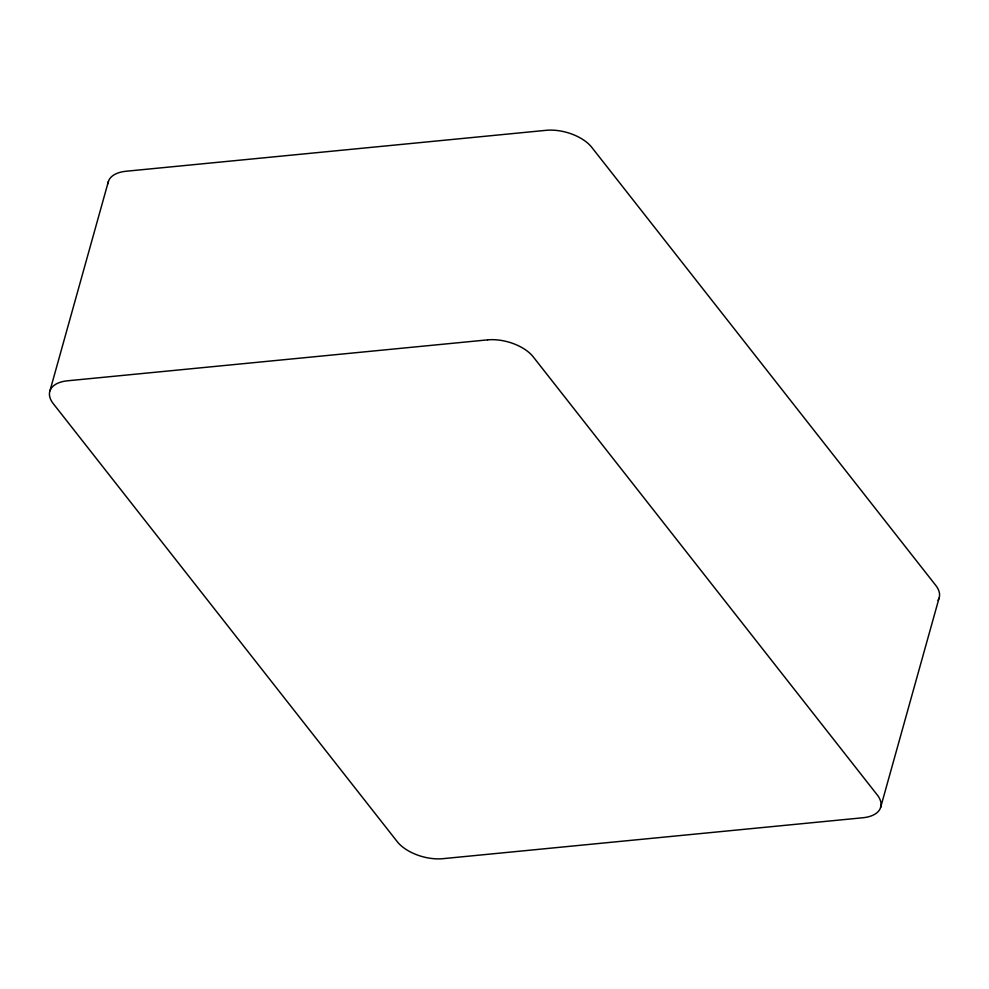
<?xml version="1.0" encoding="UTF-8"?>
<svg xmlns="http://www.w3.org/2000/svg" width="989" height="989" viewBox="0 0 989 989"><rect width="100%" height="100%" fill="white"/><g stroke="black" fill="none" stroke-linecap="round" stroke-linejoin="round"><path stroke-width="1.48" d="M49.932 390.902L108.431 181.358M880.569 807.642L939.068 598.098M938.017 600.311A34.739 18.519 15.6 0 0 935.742 585.364L591.756 147.324A34.739 18.519 15.6 0 0 546.113 130.325L126.122 171.245A34.739 18.519 15.6 0 0 107.962 183.731M487.602 339.87L67.611 380.79A34.739 18.519 15.6 0 0 53.258 403.636L397.244 841.676A34.739 18.519 15.6 0 0 442.887 858.675L862.878 817.755A34.739 18.519 15.6 0 0 877.243 794.921L533.244 356.868A34.739 18.519 15.6 0 0 487.602 339.87"/></g></svg>
